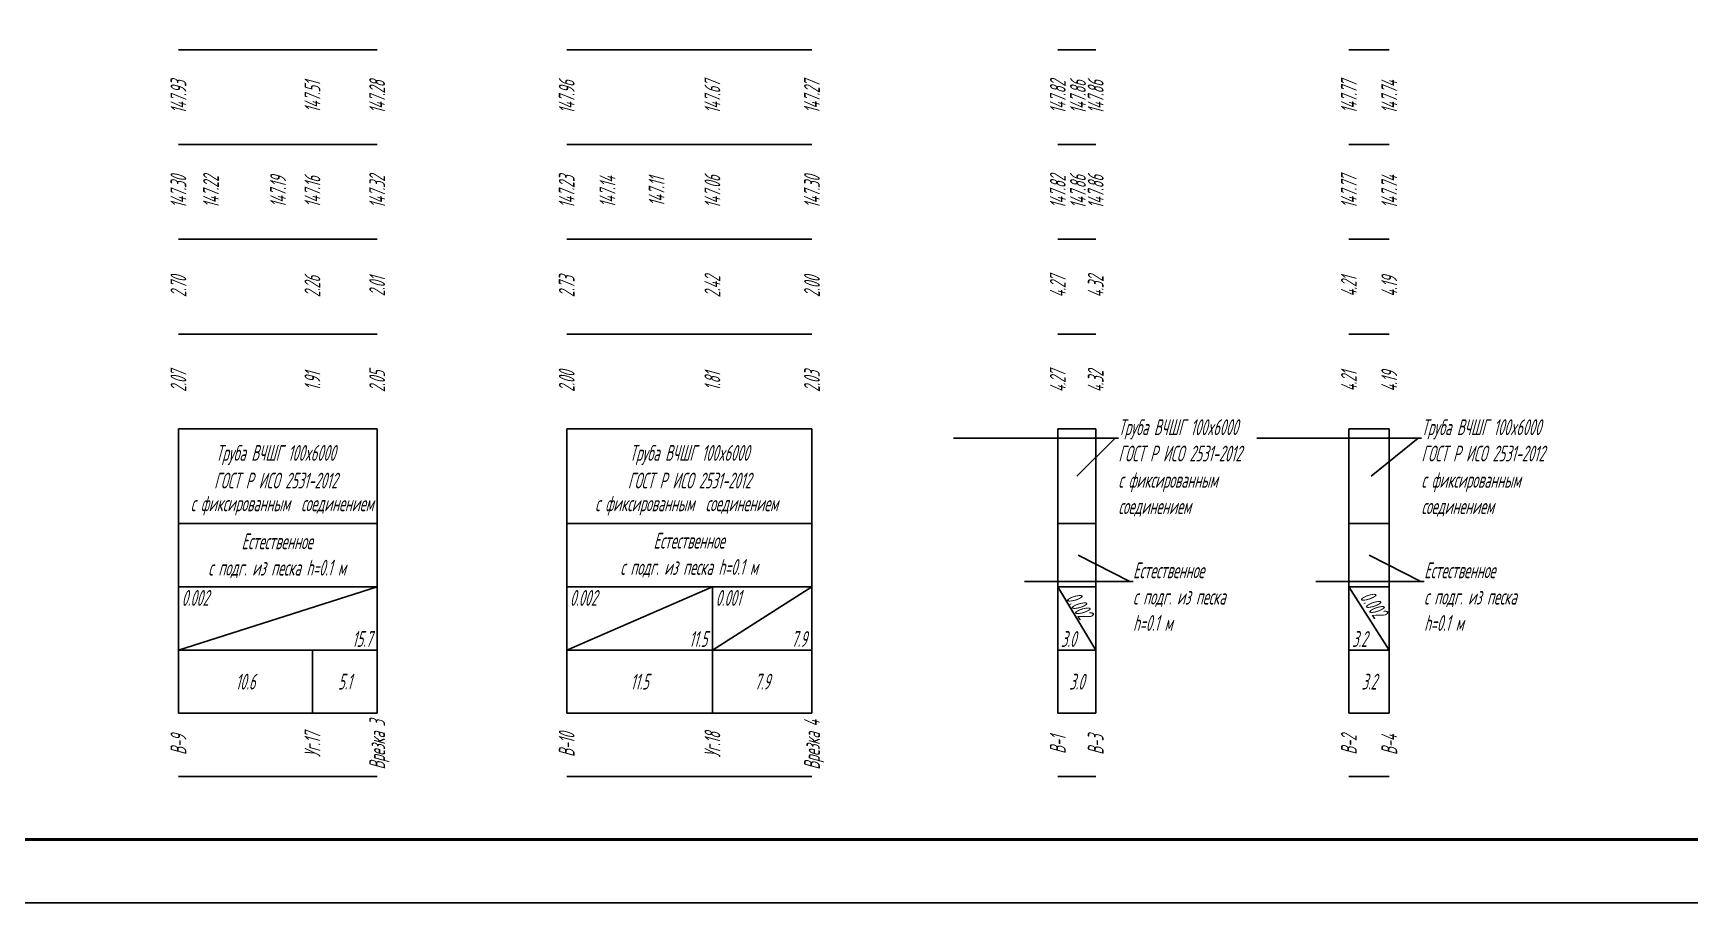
# Model space of a CAD drawing. Header units: metres. Extents: x -30 to 2050, y -904 to 400.
# Drawn here: x 1296.5 to 1558.7, y -20 to 117.6 of the extents above; entities that cross this region are included whole.
import ezdxf
from ezdxf import colors
from ezdxf.entities.mleader import LeaderData, LeaderLine
from ezdxf.enums import TextEntityAlignment as Align
from ezdxf.math import Vec2, Vec3

# ---------------------------------------------------------------- set-up
doc = ezdxf.new("R2010")
doc.units = ezdxf.units.M
doc.header["$LTSCALE"] = 0.2
doc.layers.add('Таблица', color=7, linetype='Continuous')
doc.styles.add('SPDS', font='SPDS', dxfattribs={"width": 0.7, "oblique": 15, "height": 2.5})
doc.styles.get("Standard").update_dxf_attribs({"font": 'SPDS.shx', "width": 0.7, "oblique": 15, "height": 3})

# ---------------------------------------------------------------- blocks, each defined once
blk = doc.blocks.new('_None')

msp = doc.modelspace()

# ---------------------------------------------------------------- linework, layer by layer
at = {"color": 0}
msp.add_lwpolyline([(-30, 400), (2050, 400), (2050, -20), (-30, -20)], close=True, dxfattribs=at)
at = {"color": 7, "linetype": 'Continuous', "lineweight": 50}
msp.add_lwpolyline([(2045, -10), (-10, -10), (-10, 395), (2045, 395)], close=True, dxfattribs=at)
at = {"layer": 'Таблица'}
for p, q in [((1319.47911, 115), (1350.92873, 115)), ((1380.92873, 115), (1419.74413, 115)), ((1458.65508, 115), (1464.65508, 115)), ((1504.72743, 115), (1511.11918, 115)), ((1319.47911, 100), (1350.92873, 100)), ((1380.92873, 100), (1419.74413, 100)), ((1458.65508, 100), (1464.65508, 100)), ((1504.72743, 100), (1511.11918, 100)), ((1319.47911, 85), (1350.92873, 85)), ((1380.92873, 85), (1419.74413, 85)), ((1458.65508, 85), (1464.65508, 85)), ((1504.72743, 85), (1511.11918, 85)), ((1319.47911, 70), (1350.92873, 70)), ((1380.92873, 70), (1419.74413, 70)), ((1458.65508, 70), (1464.65508, 70)), ((1504.72743, 70), (1511.11918, 70)), ((1319.47911, 55), (1350.92873, 55)), ((1319.47911, 55), (1319.47911, 40)), ((1350.92873, 55), (1350.92873, 40)), ((1380.92873, 55), (1419.74413, 55)), ((1380.92873, 55), (1380.92873, 40)), ((1419.74413, 55), (1419.74413, 40)), ((1458.65508, 55), (1464.65508, 55)), ((1458.65508, 55), (1458.65508, 40)), ((1464.65508, 55), (1464.65508, 40)), ((1504.72743, 55), (1511.11918, 55)), ((1504.72743, 55), (1504.72743, 40)), ((1511.11918, 55), (1511.11918, 40)), ((1319.47911, 40), (1319.47911, 30)), ((1319.47911, 40), (1350.92873, 40)), ((1350.92873, 40), (1350.92873, 30)), ((1380.92873, 40), (1380.92873, 30)), ((1380.92873, 40), (1419.74413, 40)), ((1419.74413, 40), (1419.74413, 30)), ((1458.65508, 40), (1458.65508, 30)), ((1458.65508, 40), (1464.65508, 40)), ((1464.65508, 40), (1464.65508, 30)), ((1504.72743, 40), (1504.72743, 30)), ((1504.72743, 40), (1511.11918, 40)), ((1511.11918, 40), (1511.11918, 30)), ((1319.47911, 30), (1319.47911, 20)), ((1319.47911, 20), (1350.92873, 30)), ((1319.47911, 30), (1350.92873, 30)), ((1350.92873, 30), (1350.92873, 20)), ((1380.92873, 30), (1380.92873, 20)), ((1380.92873, 20), (1403.98993, 30)), ((1380.92873, 30), (1419.74413, 30)), ((1403.98993, 30), (1403.98993, 20)), ((1403.98993, 20), (1419.74413, 30)), ((1419.74413, 30), (1419.74413, 20)), ((1458.65508, 30), (1458.65508, 20)), ((1458.65508, 30), (1464.65508, 20)), ((1458.65508, 30), (1464.65508, 30)), ((1464.65508, 30), (1464.65508, 20)), ((1504.72743, 30), (1504.72743, 20)), ((1504.72743, 30), (1511.11918, 20)), ((1504.72743, 30), (1511.11918, 30)), ((1511.11918, 30), (1511.11918, 20)), ((1319.47911, 20), (1319.47911, 10)), ((1319.47911, 20), (1350.92873, 20)), ((1340.68257, 20), (1340.68257, 10)), ((1350.92873, 20), (1350.92873, 10)), ((1380.92873, 20), (1380.92873, 10)), ((1380.92873, 20), (1419.74413, 20)), ((1403.98993, 20), (1403.98993, 10)), ((1419.74413, 20), (1419.74413, 10)), ((1458.65508, 20), (1458.65508, 10)), ((1458.65508, 20), (1464.65508, 20)), ((1464.65508, 20), (1464.65508, 10)), ((1504.72743, 20), (1504.72743, 10)), ((1504.72743, 20), (1511.11918, 20)), ((1511.11918, 20), (1511.11918, 10)), ((1319.47911, 10), (1350.92873, 10)), ((1380.92873, 10), (1419.74413, 10)), ((1458.65508, 10), (1464.65508, 10)), ((1504.72743, 10), (1511.11918, 10)), ((1319.47911, 0), (1350.92873, 0)), ((1380.92873, 0), (1419.74413, 0)), ((1458.65508, 0), (1464.65508, 0)), ((1504.72743, 0), (1511.11918, 0))]:
    msp.add_line(p, q, dxfattribs=at)

# ---------------------------------------------------------------- texts
at = {"color": 2, "char_height": 2.5, "attachment_point": 1}
for insert in [(1316.85295, 38.45338), (1382.06148, 38.56223)]:
    msp.add_mtext_dynamic_manual_height_columns('\\pxqc;{\\Q15;\\W0.7;\\C256;Естественное\\Pс подг. из песка h=0.1 м}', width=36.4441955, gutter_width=15, heights=[0], dxfattribs=dict(at, insert=insert))
at = {"layer": 'Таблица', "oblique": 15.0000004, "width": 0.7}
for s, rotation, p in [('147.93', 90.0000025, (1319.47911, 107.5)), ('147.51', 90.0000025, (1340.68257, 107.5)), ('147.51', 90.0000025, (1340.68257, 107.5)), ('147.28', 90.0000025, (1350.92873, 107.5)), ('147.96', 90.0000025, (1380.92873, 107.5)), ('147.67', 90.0000025, (1403.98993, 107.5)), ('147.67', 90.0000025, (1403.98993, 107.5)), ('147.27', 90.0000025, (1419.74413, 107.5)), ('147.82', 90.0000025, (1458.65508, 107.5)), ('147.86', 90.0000025, (1461.84485, 107.5)), ('147.86', 90.0000025, (1464.65508, 107.5)), ('147.77', 90.0000025, (1504.72743, 107.5)), ('147.74', 90.0000025, (1511.11918, 107.5)), ('147.30', 90.0000025, (1319.47911, 92.5)), ('147.22', 90.0000025, (1324.63403, 92.5)), ('147.19', 90.0000025, (1335.24462, 92.5)), ('147.16', 90.0000025, (1340.68257, 92.5)), ('147.16', 90.0000025, (1340.68257, 92.5)), ('147.32', 90.0000025, (1350.92873, 92.5)), ('147.23', 90.0000025, (1380.92873, 92.5)), ('147.14', 90.0000025, (1387.38171, 92.5)), ('147.11', 90.0000025, (1395.15462, 92.5)), ('147.06', 90.0000025, (1403.98993, 92.5)), ('147.06', 90.0000025, (1403.98993, 92.5)), ('147.30', 90.0000025, (1419.74413, 92.5)), ('147.82', 90.0000025, (1458.65508, 92.5)), ('147.86', 90.0000025, (1461.84485, 92.5)), ('147.86', 90.0000025, (1464.65508, 92.5)), ('147.77', 90.0000025, (1504.72743, 92.5)), ('147.74', 90.0000025, (1511.11918, 92.5)), ('2.70', 90.0000025, (1319.47911, 77.5)), ('2.26', 90.0000025, (1340.68257, 77.5)), ('2.01', 90.0000025, (1350.92873, 77.5)), ('2.73', 90.0000025, (1380.92873, 77.5)), ('2.42', 90.0000025, (1403.98993, 77.5)), ('2.00', 90.0000025, (1419.74413, 77.5)), ('4.27', 90.0000025, (1458.65508, 77.5)), ('4.32', 90.0000025, (1464.65508, 77.5)), ('4.21', 90.0000025, (1504.72743, 77.5)), ('4.19', 90.0000025, (1511.11918, 77.5)), ('2.07', 90.0000025, (1319.47911, 62.5)), ('1.91', 90.0000025, (1340.68257, 62.5)), ('2.05', 90.0000025, (1350.92873, 62.5)), ('2.00', 90.0000025, (1380.92873, 62.5)), ('1.81', 90.0000025, (1403.98993, 62.5)), ('2.03', 90.0000025, (1419.74413, 62.5)), ('4.27', 90.0000025, (1458.65508, 62.5)), ('4.32', 90.0000025, (1464.65508, 62.5)), ('4.21', 90.0000025, (1504.72743, 62.5)), ('4.19', 90.0000025, (1511.11918, 62.5)), ('Врезка 3', 90, (1350.92873, 5)), ('Врезка 4', 90, (1419.74413, 5)), ('В-9', 90, (1319.47911, 5)), ('Уг.17', 90, (1340.68257, 5)), ('В-10', 90, (1380.92873, 5)), ('Уг.18', 90, (1403.98993, 5)), ('В-1', 90, (1458.65508, 5)), ('В-3', 90, (1464.65508, 5)), ('В-2', 90, (1504.72743, 5)), ('В-4', 90, (1511.11918, 5))]:
    msp.add_text(s, height=2.5, rotation=rotation, dxfattribs=at).set_placement(p, align=Align.MIDDLE_CENTER)
for p in [(1335.30998, 49.9428), (1400.79308, 49.9428)]:
    msp.add_text('Труба ВЧШГ 100x6000 ', height=2.5, dxfattribs=at).set_placement(p, align=Align.CENTER)
for s, p in [('ГОСТ Р ИСО 2531-2012 ', (1335.30998, 46.8178)), ('ГОСТ Р ИСО 2531-2012 ', (1400.79308, 46.8178)), ('с фиксированным  соединением  ', (1336.77812, 43.21381)), ('с фиксированным  соединением  ', (1400.79308, 43.21381)), ('10.6', (1330.08084, 15)), ('5.1', (1345.80565, 15)), ('11.5', (1392.45933, 15)), ('7.9', (1411.86703, 15)), ('3.0', (1461.65508, 15)), ('3.2', (1507.92331, 15))]:
    msp.add_text(s, height=2.5, dxfattribs=at).set_placement(p, align=Align.MIDDLE_CENTER)
for s, p in [('0.002', (1319.97911, 29.5)), ('0.002', (1381.42873, 29.5)), ('0.001', (1404.48993, 29.5))]:
    msp.add_text(s, height=2.5, dxfattribs=at).set_placement(p, align=Align.TOP_LEFT)
for rotation, p in [(304.4854787, (1510.84423, 26.21212)), (302.5589299, (1464.26603, 25.94847))]:
    msp.add_text('0.002', height=2.5, rotation=rotation, dxfattribs=at).set_placement(p, align=Align.TOP_RIGHT)
for s, p in [('15.7', (1350.0938, 20.5)), ('11.5', (1403.15499, 20.5)), ('7.9', (1418.9092, 20.5))]:
    msp.add_text(s, height=2.5, dxfattribs=at).set_placement(p, align=Align.RIGHT)
for s, p in [('3.0', (1459.15508, 20.5)), ('3.2', (1505.22743, 20.5))]:
    msp.add_text(s, height=2.5, dxfattribs=at).set_placement(p)

# ---------------------------------------------------------------- leaders
at = {"layer": 'Таблица'}
ml = msp.add_multileader_mtext('Standard', dxfattribs=at)
ml.set_content('\\pxsm1,ql;{\\Q15;\\W0.7;Труба ВЧШГ 100x6000 \\PГОСТ Р ИСО 2531-2012\\P\\C0;с фиксированным \\Pсоединением}', color=256, style='SPDS')
ml.set_leader_properties()
ml.set_arrow_properties(name='NONE')
ml.build(insert=Vec2(0, 0))
ml.multileader.update_dxf_attribs({"text_left_attachment_type": 6, "text_right_attachment_type": 6, "dogleg_length": 0.5, "arrow_head_size": 1})
ctx = ml.context
ctx.base_point, ctx.char_height, ctx.arrow_head_size, ctx.landing_gap_size, ctx.plane_origin = Vec3(1468.24717, 53.51286), 2.5, 1, 0, Vec3(-435.48061, 792.28981)
ctx.left_attachment, ctx.right_attachment = 6, 6
notes = []
notes.append((ctx, [(1, (1, 1, 0), (1467.74717, 53.51286), (1, 0), 0.5, [(0, [(1461.65508, 47.5)], 0, [])])]))
ctx.mtext.insert, ctx.mtext.width, ctx.mtext.defined_height, ctx.mtext.line_spacing_style, ctx.mtext.flow_direction = Vec3(1468.24717, 56.51286), 37.7233656, 8.51227, 2, 5
ml = msp.add_multileader_mtext('Standard', dxfattribs=at)
ml.set_content('\\pxsm1,ql;{\\Q15;\\W0.7;Труба ВЧШГ 100x6000 \\PГОСТ Р ИСО 2531-2012\\P\\C0;с фиксированным \\Pсоединением}', color=256, style='SPDS')
ml.set_leader_properties()
ml.set_arrow_properties(name='NONE')
ml.build(insert=Vec2(0, 0))
ml.multileader.update_dxf_attribs({"text_left_attachment_type": 6, "text_right_attachment_type": 6, "dogleg_length": 0.5, "arrow_head_size": 1})
ctx = ml.context
ctx.base_point, ctx.char_height, ctx.arrow_head_size, ctx.landing_gap_size, ctx.plane_origin = Vec3(1516.20738, 53.51286), 2.5, 1, 0, Vec3(-388.87429, 792.28981)
ctx.left_attachment, ctx.right_attachment = 6, 6
notes.append((ctx, [(1, (1, 1, 0), (1515.70738, 53.51286), (1, 0), 0.5, [(0, [(1508.2614, 47.5)], 0, [])])]))
ctx.mtext.insert, ctx.mtext.width, ctx.mtext.defined_height, ctx.mtext.line_spacing_style, ctx.mtext.flow_direction = Vec3(1516.20738, 56.51286), 37.7233656, 8.51227, 2, 5
ml = msp.add_multileader_mtext('Standard', dxfattribs=at)
ml.set_content('Естественное\\Pс подг. из песка h=0.1 м', color=256, style='SPDS')
ml.set_leader_properties()
ml.set_arrow_properties(name='NONE')
ml.build(insert=Vec2(0, 0))
ml.multileader.update_dxf_attribs({"text_left_attachment_type": 6, "text_right_attachment_type": 6, "dogleg_length": 0.5, "arrow_head_size": 1})
ctx = ml.context
ctx.base_point, ctx.char_height, ctx.arrow_head_size, ctx.landing_gap_size, ctx.plane_origin = Vec3(1470.56089, 30.86739), 2.5, 1, 0, Vec3(-393.3575, 770.23829)
ctx.left_attachment, ctx.right_attachment = 6, 6
notes.append((ctx, [(1, (1, 1, 0), (1470.06089, 30.86739), (1, 0), 0.5, [(0, [(1461.85095, 35)], 0, [])])]))
ctx.mtext.insert, ctx.mtext.width, ctx.mtext.defined_height, ctx.mtext.line_spacing_style, ctx.mtext.flow_direction = Vec3(1470.56089, 33.86739), 16.9926466, 8.31551, 2, 5
ml = msp.add_multileader_mtext('Standard', dxfattribs=at)
ml.set_content('Естественное\\Pс подг. из песка h=0.1 м', color=256, style='SPDS')
ml.set_leader_properties()
ml.set_arrow_properties(name='NONE')
ml.build(insert=Vec2(0, 0))
ml.multileader.update_dxf_attribs({"text_left_attachment_type": 6, "text_right_attachment_type": 6, "dogleg_length": 0.5, "arrow_head_size": 1})
ctx = ml.context
ctx.base_point, ctx.char_height, ctx.arrow_head_size, ctx.landing_gap_size, ctx.plane_origin = Vec3(1516.63325, 30.86739), 2.5, 1, 0, Vec3(-347.28514, 770.23829)
ctx.left_attachment, ctx.right_attachment = 6, 6
notes.append((ctx, [(1, (1, 1, 0), (1516.13325, 30.86739), (1, 0), 0.5, [(0, [(1507.92331, 35)], 0, [])])]))
ctx.mtext.insert, ctx.mtext.width, ctx.mtext.defined_height, ctx.mtext.line_spacing_style, ctx.mtext.flow_direction = Vec3(1516.63325, 33.86739), 16.9926466, 8.31551, 2, 5
for ctx, leaders in notes:
    for number, flags, end, landing, length, lines in leaders:
        leader = LeaderData()
        leader.index, (leader.has_last_leader_line, leader.has_dogleg_vector, leader.attachment_direction) = number, flags
        leader.last_leader_point, leader.dogleg_vector, leader.dogleg_length = Vec3(end), Vec3(landing), length
        for number, points, colour, breaks in lines:
            line = LeaderLine()
            line.index, line.vertices, line.color, line.breaks = number, Vec3.list(points), colors.encode_raw_color(colour), breaks
            leader.lines.append(line)
        ctx.leaders.append(leader)

doc.saveas('drawing.dxf')
